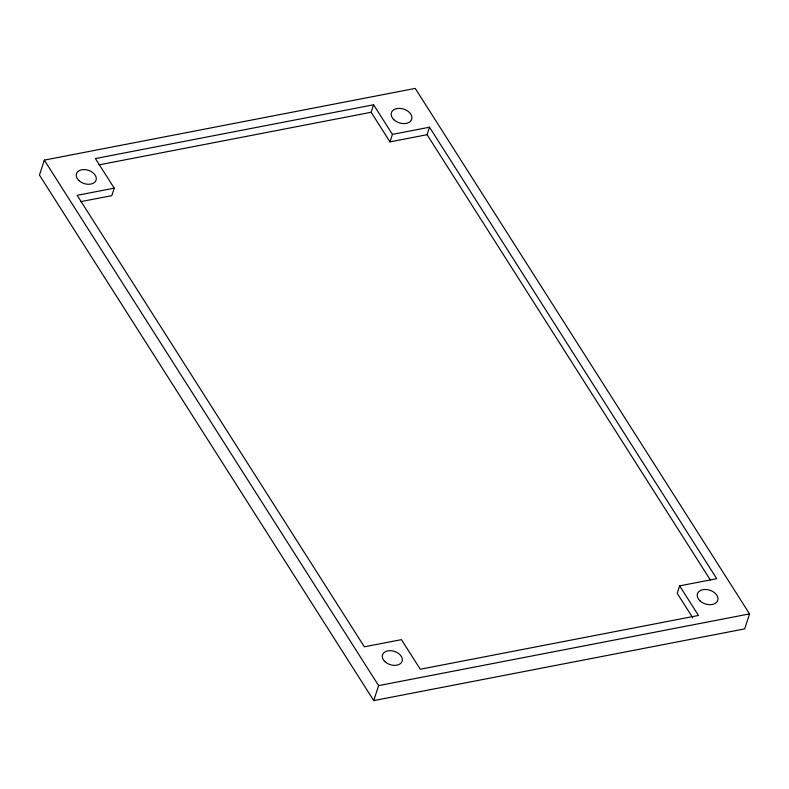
<?xml version="1.0" encoding="UTF-8"?>
<svg xmlns="http://www.w3.org/2000/svg" width="789" height="789" viewBox="0 0 789 789"><rect width="100%" height="100%" fill="white"/><g stroke="black" fill="none" stroke-linecap="round" stroke-linejoin="round"><path stroke-width="1.18" d="M44.312 160.118L39.45 175.099L373.749 700.593L744.688 628.882L749.55 613.901L415.251 88.407L44.312 160.118L378.621 685.611L373.749 700.593M392.419 134.386L429.512 127.207L427.086 134.702L389.993 141.872L392.419 134.386L373.591 104.779L95.39 158.559L114.227 188.157L111.791 195.652L80.685 201.668M389.993 141.872L371.155 112.265L373.591 104.779M429.512 127.207L716.737 578.692L679.645 585.862L677.209 593.348L692.791 617.846M99.01 164.871L371.155 112.265M114.227 188.157L77.135 195.327L364.35 646.812L401.443 639.642L420.281 669.24L698.472 615.469L679.645 585.862M378.621 685.611L749.55 613.901M427.086 134.702L710.337 579.954M78.792 180.464A10.316 6.973 18 0 0 95.814 180.77A10.316 6.973 18 0 0 84.186 169.586A10.316 6.973 18 0 0 78.792 180.464M384.835 661.547A10.316 6.973 18 0 0 401.867 661.863A10.316 6.973 18 0 0 390.239 650.678A10.316 6.973 18 0 0 384.835 661.547M393.81 119.642A10.681 7.219 18 0 0 411.444 119.958A10.681 7.219 18 0 0 399.402 108.379A10.681 7.219 18 0 0 393.81 119.642M699.863 600.725A10.681 7.219 18 0 0 717.487 601.04A10.681 7.219 18 0 0 705.455 589.462A10.681 7.219 18 0 0 699.863 600.725"/></g></svg>
